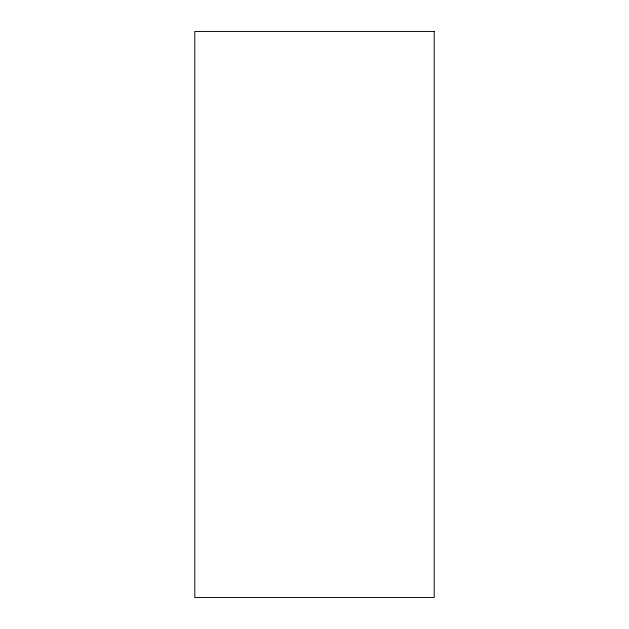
<?xml version="1.0" encoding="UTF-8"?>
<svg xmlns="http://www.w3.org/2000/svg" width="629" height="629" viewBox="0 0 629 629"><rect width="100%" height="100%" fill="white"/><g stroke="black" fill="none" stroke-linecap="round" stroke-linejoin="round"><path stroke-width="0.94" d="M434.191 31.45L194.809 31.45L194.809 597.55L434.191 597.55L434.191 31.45"/></g></svg>
